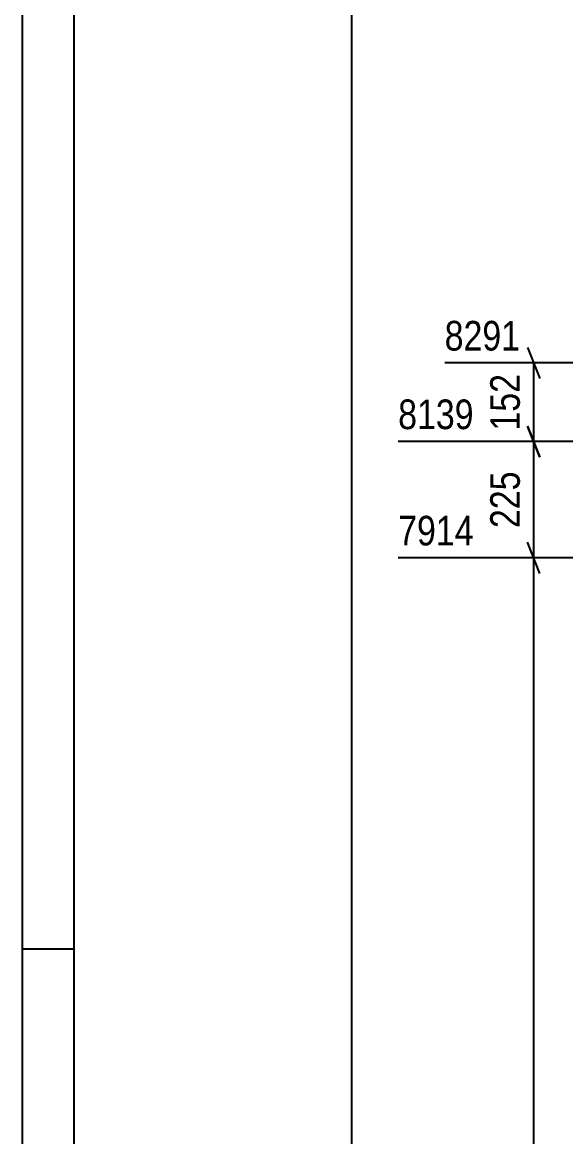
# Model space of a CAD drawing. Header units: millimetres. Extents: x 0 to 841, y 0 to 594.
# Drawn here: x 0 to 52.6, y 428.8 to 536.6 of the extents above; entities that cross this region are included whole.
import ezdxf

# ---------------------------------------------------------------- set-up
doc = ezdxf.new("R2010")
doc.units = ezdxf.units.MM
doc.styles.add('Arial Narrow', font='ARIALN.TTF', dxfattribs={"height": 0.2})

# ---------------------------------------------------------------- blocks, each defined once
blk = doc.blocks.new('Unknown-682121855-1161')
at = {"color": 5, "linetype": 'Continuous'}
for p, q in [((0, 594), (0, 0)), ((5, 589), (5, 5)), ((5, 447), (0, 447))]:
    blk.add_line(p, q, dxfattribs=at)
blk = doc.blocks.new('StraightDimension-682121855-37314 - 5917')
at = {"color": 7, "linetype": 'Continuous'}
for p, q in [((48.89, 505.18), (50.09, 502.18)), ((121.45, 503.68), (40.87, 503.68)), ((49.49, 496.08), (49.49, 503.68)), ((50.09, 494.58), (48.89, 497.58)), ((62.7, 496.08), (36.37, 496.08))]:
    blk.add_line(p, q, dxfattribs=at)
at = {"color": 0, "linetype": 'Continuous'}
blk.add_wipeout([(48.79, 504.28), (48.79, 508.48), (40.27, 508.48), (40.27, 504.28)], dxfattribs=at)
at = {"color": 0}
blk.add_wipeout([(48.74, 503.22), (44.54, 503.22), (44.54, 496.54), (48.74, 496.54)], dxfattribs=at)
at = {"color": 3, "linetype": 'Continuous', "style": 'Arial Narrow'}
blk.add_text('8291', height=2.863, dxfattribs=at).set_placement((40.87, 504.88))
at = {"color": 3, "style": 'Arial Narrow'}
blk.add_text('152', height=2.863, rotation=90.0002, dxfattribs=at).set_placement((48.14, 497.14))
blk = doc.blocks.new('StraightDimension-682121855-6197 - 5917')
at = {"color": 7, "linetype": 'Continuous'}
blk.add_line((31.89, 285.23), (31.89, 555.32), dxfattribs=at)
blk = doc.blocks.new('StraightDimension-682121855-37315 - 5917')
at = {"color": 7, "linetype": 'Continuous'}
for p, q in [((48.89, 497.58), (50.09, 494.58)), ((62.7, 496.08), (36.37, 496.08)), ((49.49, 484.83), (49.49, 496.08)), ((50.09, 483.33), (48.89, 486.33)), ((66.45, 484.83), (36.37, 484.83))]:
    blk.add_line(p, q, dxfattribs=at)
at = {"color": 0, "linetype": 'Continuous'}
blk.add_wipeout([(44.29, 496.68), (44.29, 500.88), (35.77, 500.88), (35.77, 496.68)], dxfattribs=at)
at = {"color": 0}
blk.add_wipeout([(48.74, 493.79), (44.54, 493.79), (44.54, 487.11), (48.74, 487.11)], dxfattribs=at)
at = {"color": 3, "linetype": 'Continuous', "style": 'Arial Narrow'}
blk.add_text('8139', height=2.863, dxfattribs=at).set_placement((36.37, 497.28))
at = {"color": 3, "style": 'Arial Narrow'}
blk.add_text('225', height=2.863, rotation=90.0002, dxfattribs=at).set_placement((48.14, 487.71))
blk = doc.blocks.new('StraightDimension-682121855-37316 - 5917')
at = {"color": 7, "linetype": 'Continuous'}
for p, q in [((50.09, 483.33), (48.89, 486.33)), ((66.45, 484.83), (36.37, 484.83)), ((49.49, 342.83), (49.49, 484.83))]:
    blk.add_line(p, q, dxfattribs=at)
at = {"color": 0, "linetype": 'Continuous'}
blk.add_wipeout([(44.29, 485.43), (44.29, 489.63), (35.77, 489.63), (35.77, 485.43)], dxfattribs=at)
at = {"color": 3, "linetype": 'Continuous', "style": 'Arial Narrow'}
blk.add_text('7914', height=2.863, dxfattribs=at).set_placement((36.37, 486.03))

msp = doc.modelspace()

# ---------------------------------------------------------------- block references
msp.add_blockref('Unknown-682121855-1161', (0, 0))

# ---------------------------------------------------------------- next in the draw order: block references
msp.add_blockref('StraightDimension-682121855-37314 - 5917', (0, 0))

# ---------------------------------------------------------------- next in the draw order: block references
msp.add_blockref('StraightDimension-682121855-6197 - 5917', (0, 0))

# ---------------------------------------------------------------- next in the draw order: block references
msp.add_blockref('StraightDimension-682121855-37315 - 5917', (0, 0))

# ---------------------------------------------------------------- next in the draw order: block references
msp.add_blockref('StraightDimension-682121855-37316 - 5917', (0, 0))

doc.saveas('drawing.dxf')
